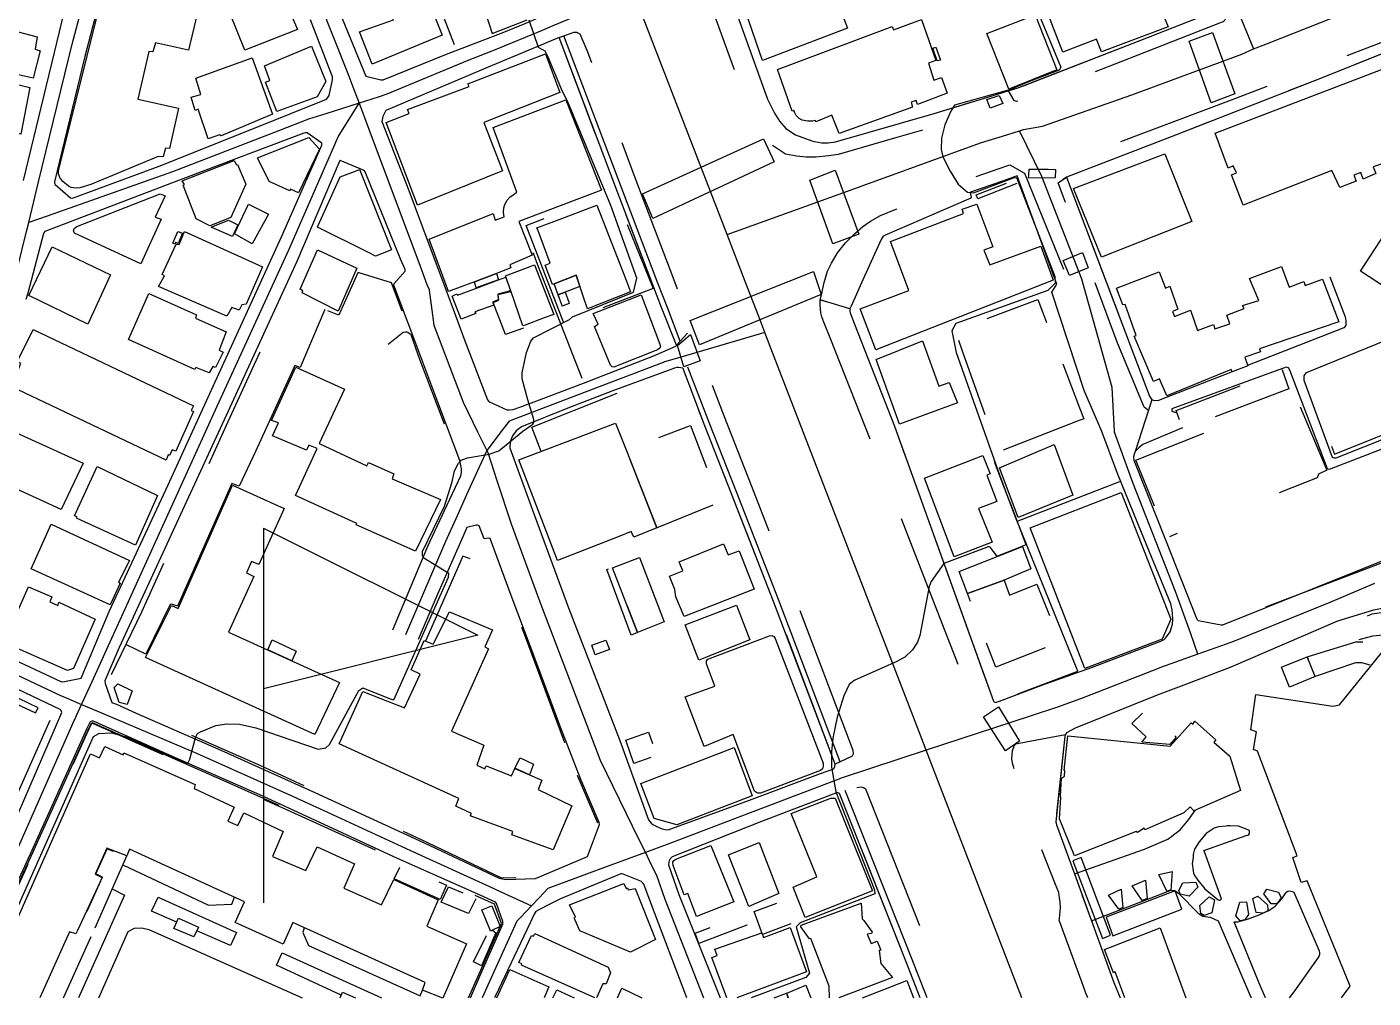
# Model space of a CAD drawing. Header units: millimetres. Extents: x 198785 to 203305, y 542885 to 545889.
# Drawn here: x 200724.9 to 201039.1, y 542885.2 to 543112 of the extents above; entities that cross this region are included whole.
import ezdxf

# ---------------------------------------------------------------- set-up
doc = ezdxf.new("R2010")
doc.units = ezdxf.units.MM
for name, pattern in [('FENCE_25K', [54.3, 28.7, -9.2, -16.4]), ('HIDDEN_BULD_25K', [28.8, 18.4, -10.4]), ('HIDDEN_IN_25K', [56.5, 36.5, -20])]:
    doc.linetypes.add(name, pattern=pattern)
for name, color, linetype in [('A0013114', 253, 'Continuous'), ('A0013117', 253, 'Continuous'), ('A0013118', 253, 'Continuous'), ('A0023214', 253, 'Continuous'), ('A0023217', 253, 'Continuous'), ('A0033324', 253, 'Continuous'), ('A0033327', 253, 'Continuous'), ('A0043325', 253, 'Continuous'), ('B0014111', 253, 'Continuous'), ('B0014113', 253, 'Continuous'), ('B0014114', 253, 'Continuous'), ('B0014115', 253, 'Continuous'), ('B0014116', 253, 'Continuous'), ('B0014118', 253, 'Continuous'), ('B0014411', 253, 'Continuous'), ('B0024120', 253, 'Continuous'), ('B0024127', 253, 'Continuous'), ('C0076117', 253, 'Continuous'), ('F0017111', 253, 'Continuous'), ('F0047224', 253, 'Continuous')]:
    doc.layers.add(name, color=color, linetype=linetype)

# ---------------------------------------------------------------- blocks, each defined once
blk = doc.blocks.new('B0014411')
at = {"layer": 'B0014411'}
for points in [[(0, 87.5), (0, 0)], [(0, 87.5), (50, 62.5), (0, 50)]]:
    blk.add_lwpolyline(points, dxfattribs=at)

msp = doc.modelspace()

# ---------------------------------------------------------------- linework, layer by layer
at = {"layer": 'A0013114'}
for points in [[(200887.12, 543124.82), (200897.8, 543095.13), (200899.41, 543091.87), (200900.61, 543090), (200902.05, 543088.25), (200904.27, 543086.77), (200908.09, 543085.41), (200908.7, 543085.22), (200909.68, 543085.06), (200910.38, 543084.95), (200911.93, 543084.91), (200913.61, 543085.15), (200936.65, 543091.76), (200949.22, 543095.6), (200956.21, 543097.74), (200957.56, 543098.26), (200983.15, 543108.15), (201003.59, 543116.19), (201003.76, 543116.4), (201003.81, 543116.59)], [(200876.47, 543037.55), (200876.52, 543037.71), (200873.06, 543046.46), (200870.98, 543051.73), (200862.7, 543073.6), (200849.12, 543109.49)], [(201052.3, 543109.34), (201050.64, 543109.47), (201026.85, 543099.97), (200993.03, 543086.72), (200967.52, 543076.89)], [(200956.01, 543077.22), (200952.62, 543075.99), (200945.17, 543073.38), (200945.08, 543073.27), (200945.09, 543073.19), (200945.33, 543072.26), (200945.26, 543071.97), (200925.05, 543063.28), (200924.8, 543063.12), (200924.29, 543062.37), (200920.03, 543052.91), (200917.26, 543046.74), (200916.97, 543046.14), (200916.99, 543045.57), (200917.07, 543045.25), (200918.11, 543042.6), (200927.41, 543018.78), (200950.52, 542954.56), (200950.65, 542954.36), (200951.01, 542954.28), (200951.68, 542954.47), (200951.94, 542954.54), (200961.8, 542958.26), (200973.36, 542962.42), (200989.59, 542968.6), (200990.38, 542968.98)], [(200913.52, 542939.27), (200913.6, 542939.81), (200899.2, 542977.86), (200889.38, 543002.96), (200882.97, 543019.2), (200878.2, 543032)], [(201004.01, 542972.37), (201045.51, 542989.05), (201049.73, 542990.75), (201058.8, 542994.32)], [(201046.38, 542976.34), (201044.06, 542976.31), (201041.7, 542976.26), (201039.22, 542975.82), (201030.84, 542973.2), (201005.88, 542962.47), (200995.59, 542958.56), (200988.75, 542955.97), (200969.56, 542948.27), (200967.57, 542947.15), (200967.41, 542946.9), (200967.17, 542946.31), (200965.03, 542926.35), (200965.23, 542925.7), (200969.39, 542914.26), (200973.4, 542903.24), (200978.61, 542888.9), (200980.1, 542885.31)], [(200933.41, 542885.31), (200930.01, 542894.06), (200914.58, 542933.03), (200914.09, 542933.25)]]:
    msp.add_lwpolyline(points, dxfattribs=at)
at = {"layer": 'A0013117'}
for points in [[(200805.78, 543219.43), (200796.03, 543215.97), (200767.33, 543205.66), (200766.65, 543205.39), (200765.05, 543202.32), (200765.01, 543201.95), (200766.22, 543197.41), (200769.81, 543187.04), (200779.67, 543161.34), (200788.82, 543138.13), (200795.44, 543121.45), (200804.03, 543100.46), (200807.56, 543099.59), (200808.09, 543099.62), (200822.84, 543105.6), (200835.84, 543110.6), (200841.23, 543112.81), (200845.49, 543114.65), (200846.2, 543114.97)], [(200724.12, 543076.13), (200732.54, 543110.85), (200736.7, 543128.69), (200736.67, 543128.96), (200736.59, 543129.13), (200736.4, 543129.29), (200735.19, 543129.53), (200723.92, 543132.25)], [(200744.2, 543127.21), (200738.45, 543105.06), (200731.32, 543075.8), (200731.35, 543075.51), (200731.53, 543075.15), (200735.07, 543072.04), (200735.56, 543072.03), (200755.8, 543079.49), (200778.21, 543088.4), (200794.83, 543095.14), (200795.19, 543095.52), (200795.44, 543095.96), (200796.24, 543099.65), (200796.25, 543099.9), (200796.22, 543100.36), (200791.07, 543113.67)], [(200849.12, 543109.49), (200832.58, 543102.58), (200808.72, 543092.45), (200807.99, 543091.08), (200807.83, 543090.31), (200807.77, 543089.86), (200814.08, 543073.81), (200820.21, 543057.25), (200824.37, 543046.04), (200827.09, 543038.67), (200832.39, 543024.89), (200832.66, 543024.6), (200832.88, 543024.46), (200836.95, 543022.58), (200837.48, 543022.58), (200838.41, 543022.68), (200839.95, 543023.17), (200843.91, 543024.67), (200854.85, 543028.83), (200871.41, 543035.26), (200876.36, 543037.42), (200876.47, 543037.55)], [(200698.67, 542975.11), (200732.82, 542959.15), (200733.32, 542959.09), (200737.6, 542959.95), (200744.1, 542975.45), (200757.88, 543005.05), (200767.23, 543025.56), (200784.34, 543062.94), (200793.72, 543084.36), (200793.73, 543084.8), (200790.29, 543087.22), (200789.95, 543087.22)], [(200789.95, 543087.22), (200789.54, 543087.18), (200761.93, 543076.77), (200729.09, 543064.21), (200729.01, 543064.15), (200728.76, 543063.71), (200725.15, 543049.8), (200724.69, 543048.32)], [(200810.31, 542971.21), (200818.46, 542990.75), (200822.4, 542999.08), (200826.21, 543007.15), (200826.33, 543007.97), (200826.35, 543008.78), (200825.99, 543010.75), (200821.04, 543023.78), (200815.49, 543038.69), (200810.58, 543051.7), (200810.6, 543052.08), (200813.22, 543054.98), (200813.2, 543055.33), (200812.18, 543057.62), (200803.85, 543078.12), (200803.66, 543078.48), (200798.03, 543080.82), (200797.92, 543080.78), (200787.88, 543057.18), (200771.46, 543021.25), (200746.43, 542967.05), (200743.07, 542959.3), (200743.2, 542958.71), (200744.75, 542954.27), (200744.89, 542954.16), (200745.82, 542953.83), (200750.4, 542951.79), (200770.21, 542943.11), (200792.14, 542933.24), (200817.52, 542921.54), (200835.11, 542913.22), (200836.73, 542912.92), (200843.59, 542913.18), (200855.75, 542918.26), (200858.54, 542925.79), (200858.47, 542926.2), (200854.17, 542936.27), (200849.44, 542948.51), (200843.97, 542963.37), (200837.96, 542979.21), (200833.07, 542992.53), (200832.74, 542992.61), (200831.65, 542992.45), (200830.51, 542995.46), (200830.05, 542995.64), (200829.85, 542995.64), (200827.59, 542995.12), (200826.69, 542992.94), (200820.83, 542979.71), (200816.26, 542968.93)], [(200990.38, 542968.98), (200990.67, 542969.28), (200990.87, 542969.56), (200991.73, 542970.78), (200992.09, 542971.73), (200992.29, 542972.56), (200992.37, 542973.68), (200992.31, 542974.87), (200992.22, 542975.88), (200991.92, 542977.28), (200985.09, 542993.93), (200979.49, 543007.69), (200975.78, 543017.49), (200971.71, 543027.12), (200964.17, 543050.05), (200965.28, 543051.94), (200956.01, 543077.22)], [(200967.52, 543076.89), (200986.95, 543025.74), (200987.51, 543024.88), (200983.59, 543012.81), (200983.28, 543012.01), (200983.23, 543011.59), (200983.28, 543010.82), (200990.67, 542992.22), (200997.95, 542973.68), (200998.31, 542973.39), (201003.65, 542972.4), (201004.01, 542972.37)], [(200878.2, 543032), (200878.13, 543032.16), (200877.98, 543032.29), (200877.06, 543032.46), (200876.91, 543032.46), (200876.61, 543032.44), (200876.08, 543032.29), (200875.45, 543032.03), (200861.44, 543026.97), (200851.18, 543022.95), (200840.32, 543018.61), (200839.08, 543017.69), (200838.23, 543016.52), (200837.69, 543015.12), (200837.61, 543013.74), (200842.88, 542999.35), (200851.31, 542976.31), (200863.3, 542945.34), (200870.02, 542926.82), (200870.63, 542926.09), (200871.02, 542925.78), (200871.95, 542925.26), (200872.98, 542924.85), (200873.85, 542924.57), (200874.62, 542924.51), (200893.55, 542931.43), (200910.13, 542937.66), (200913.22, 542938.78), (200913.52, 542939.27)], [(200719.77, 542921.11), (200733.03, 542951.94), (200732.9, 542952.34), (200732.78, 542952.5), (200732.67, 542952.64), (200695.47, 542970.31)], [(200740.05, 542949.9), (200739.71, 542949.72), (200738.9, 542948.18), (200725.67, 542918.82), (200710.81, 542886.68), (200710.18, 542885.31)], [(200828.42, 542885.31), (200830.86, 542890.86), (200836.02, 542902.48), (200836, 542903.13), (200834.5, 542907.35), (200834.27, 542907.66), (200830.73, 542909.29), (200811.42, 542917.83), (200794.3, 542925.79), (200779.95, 542932.35), (200758.86, 542941.65), (200740.43, 542949.9), (200740.05, 542949.9)], [(200914.09, 542933.25), (200896.35, 542926.47), (200875.49, 542918.2), (200875.05, 542917.72), (200874.85, 542917.27), (200874.77, 542916.99), (200874.69, 542916.32), (200877.08, 542909.39), (200886.74, 542885.31)], [(200863.52, 542914.21), (200849.44, 542908.38), (200847.11, 542907.21), (200844.27, 542905.77), (200843.72, 542905.48), (200843.58, 542905.24), (200843.32, 542904.81), (200842.36, 542902.79), (200834.18, 542885.57), (200834.06, 542885.31)], [(200878.95, 542885.31), (200870.6, 542907.26), (200868.87, 542911.84), (200868.45, 542912.28), (200868.37, 542912.41), (200864.05, 542914.15), (200863.74, 542914.21), (200863.52, 542914.21)]]:
    msp.add_lwpolyline(points, dxfattribs=at)
at = {"layer": 'A0013118'}
for points in [[(201029.04, 543053.62), (201032.62, 543044.25), (201032.77, 543043.37), (201032.79, 543042.61), (201032.74, 543042.24), (201032.31, 543041.74), (201009.84, 543032.91)], [(201093.83, 543036.84), (201093.77, 543036.6), (201082.48, 543032.02), (201030.43, 543011.3), (201030.14, 543011.3), (201029.65, 543011.47), (201022.99, 543029.46), (201023.02, 543030.5), (201023.61, 543031.32), (201042.34, 543038.92), (201060.47, 543027.84), (201066.61, 543029.97)], [(201097.57, 543035.15), (201028.84, 543008.67), (201028.5, 543008.76), (201019.7, 543031.8), (201019.35, 543032.41), (201018.83, 543032.55), (200992.15, 543022.8), (200992.12, 543022.57), (200992.16, 543022.24), (200993.33, 543021.91)], [(201006.2, 543031.47), (200989.01, 543024.72), (200988.14, 543024.7), (200987.51, 543024.88)], [(200994.61, 543018.41), (200985.4, 543014.49), (200984.44, 543013.71), (200983.59, 543012.81)], [(200969.39, 542914.26), (200985.78, 542920), (200991.17, 542922.31), (200992.05, 542922.95), (200992.54, 542923.33), (200994.11, 542924.55), (200996.06, 542926.82), (200997.55, 542929.04)], [(201005.16, 542925.42), (201004.79, 542925.4), (201003.06, 542925.18), (201002.46, 542925.02), (201001.99, 542924.89), (201000.13, 542923.65), (200998.54, 542921.69), (200997.43, 542920.01), (200997.14, 542918.72), (200997.14, 542918.01), (200996.9, 542916.62), (200997.1, 542914.93), (200997.23, 542914.4), (200997.37, 542914.04), (200998.19, 542912.74), (200999.83, 542910.76), (201002.96, 542908.19), (201003.25, 542908.06), (201003.42, 542908.08), (201003.73, 542908.44), (200999.74, 542919.41), (200999.6, 542919.66), (201009.53, 542923.17), (201009.87, 542923.28), (201010.11, 542923.41), (201010.29, 542923.65), (201010.29, 542923.99), (201010.24, 542924.25), (201010.13, 542924.45), (201007.71, 542925.34), (201005.76, 542925.42), (201005.16, 542925.42)], [(200747.27, 542916.31), (200767.32, 542906.95), (200772.71, 542907.17), (200773.38, 542908.79)], [(200744.81, 542910.74), (200747.73, 542909.22), (200736.93, 542885.31)], [(200973.4, 542903.24), (200991.77, 542910.38), (200992.3, 542910.45), (200992.83, 542910.34), (200993.16, 542910.14), (200993.74, 542909.63), (200998.31, 542905.07), (200999.35, 542904.38), (201001.06, 542904.1), (201002.95, 542903.26), (201010.56, 542885.43), (201010.62, 542885.31)], [(201013.98, 542885.31), (201012.51, 542888.73), (201006.71, 542903.05), (201007.53, 542903.03), (201009.84, 542903.68), (201012.54, 542904.63), (201014.76, 542905.65), (201016.26, 542906.67), (201017.81, 542908.38), (201018.12, 542908.89), (201018.61, 542909.56), (201018.97, 542910), (201019.23, 542910.2), (201019.61, 542910.27), (201020.25, 542910.14), (201020.63, 542909.96), (201026.56, 542896.28), (201026.63, 542895.82), (201026.58, 542895.37), (201026.47, 542894.91), (201020.6, 542886.68), (201019.56, 542885.31)], [(200759.89, 542902.96), (200753.99, 542905.53), (200755.55, 542908.79), (200773.83, 542900.56), (200772.46, 542897.49)], [(200733.49, 542885.31), (200739.91, 542899.64)], [(200741.69, 542885.31), (200748.52, 542900.74), (200750.03, 542901.53), (200751.72, 542901.66), (200753.34, 542901.27), (200789.19, 542885.31)], [(200772.46, 542897.49), (200764.55, 542900.93)], [(200789.61, 542901.65), (200789.28, 542900.52), (200790.61, 542897.47), (200816.7, 542885.75), (200817.26, 542887.08)], [(200798.3, 542885.94), (200783.18, 542892.95), (200784.53, 542895.76), (200807.68, 542885.31)]]:
    msp.add_lwpolyline(points, dxfattribs=at)
at = {"layer": 'A0023214'}
for points in [[(200888.35, 543063.49), (200882.08, 543079.74), (200867.7, 543116.99), (200866.5, 543120.11), (200865.5, 543122.7), (200825.29, 543226.88), (200824.13, 543229.88), (200822.85, 543233.22), (200792.77, 543311.16), (200791.66, 543314.02), (200790.56, 543316.87), (200751.67, 543417.65), (200750.26, 543421.3), (200747.02, 543429.69), (200732.28, 543467.88), (200731.37, 543470.26), (200730.11, 543473.5), (200698.88, 543554.43), (200687.21, 543580.24), (200679, 543598.38)], [(200888.35, 543063.49), (200915.35, 543073.27), (200947.72, 543084.99), (200952.59, 543086.48), (200956.6, 543087.71), (200957.51, 543087.99), (200961.96, 543088.82), (200982.78, 543096.09), (201008.46, 543105.59), (201011.19, 543106.84), (201014.06, 543107.92), (201048.9, 543121.77), (201052.21, 543123.23), (201055.4, 543125.43), (201123.48, 543151.3), (201126.79, 543152.55), (201129.52, 543153.59), (201230.66, 543192.02), (201235.61, 543193.01), (201242.18, 543194.32), (201275.84, 543206.51), (201292.2, 543212.44)], [(200934.82, 542943.09), (200933.16, 542947.38), (200898.43, 543037.37), (200897.18, 543040.6), (200895.74, 543044.34), (200892.58, 543052.52), (200888.35, 543063.49)], [(201039.46, 542982), (201028.99, 542977.56), (201006.94, 542968.63), (201004.86, 542967.89), (200998.24, 542965.54), (200993.03, 542963.69), (200989.48, 542962.43), (200989.17, 542962.28), (200971.46, 542955.34), (200965.68, 542953.26), (200959.05, 542951.08), (200934.82, 542943.09)], [(200957.12, 542885.31), (200936.38, 542939.04), (200934.82, 542943.09)]]:
    msp.add_lwpolyline(points, dxfattribs=at)
at = {"layer": 'A0023217'}
for points in [[(200760.52, 543201.96), (200762.79, 543195.96), (200764.61, 543191.13), (200775.73, 543162.61), (200778.96, 543153.78), (200781.31, 543147.96), (200784.35, 543140.57), (200786.68, 543134.32), (200793.26, 543117.56), (200799.85, 543101.09), (200800.76, 543098.64), (200802.43, 543094.19)], [(200912.21, 543137.64), (200907.75, 543135.95), (200906.57, 543135.5), (200885.54, 543127.43), (200866.5, 543120.11), (200847.67, 543112.2), (200845.17, 543111.15), (200834.21, 543106.59), (200827.71, 543104.09), (200808.92, 543096.25), (200806.87, 543095.6), (200802.43, 543094.19)], [(200998.97, 543137.64), (200999.69, 543135.49), (201000.14, 543134.14), (201006.69, 543117.86), (201011.19, 543106.84)], [(200725.33, 543066.3), (200727.66, 543075.82), (200735.5, 543107.95), (200739.02, 543121.52), (200740.33, 543126.96), (200740.58, 543128.05), (200741.58, 543132.32)], [(200802.43, 543094.19), (200794.67, 543091.72), (200790.67, 543090.45), (200783.87, 543087.79), (200758.86, 543078.13), (200729.66, 543067.82), (200725.33, 543066.3)], [(200737.68, 542953.8), (200739.72, 542958.27), (200769.34, 543023.4), (200786.11, 543060.06), (200796, 543082.7), (200797.6, 543086.35), (200802.43, 543094.19)], [(200802.43, 543094.19), (200804.71, 543088.09), (200816.67, 543056.1), (200818.27, 543051.83), (200818.79, 543050.68), (200818.79, 543050.51), (200819.93, 543042.36), (200826.71, 543024.34), (200830.1, 543017.45), (200832.23, 543013.11)], [(200998.24, 542965.54), (200996.48, 542970.5), (200993.02, 542980.19), (200983.11, 543005.35), (200978.74, 543017.39), (200978.74, 543017.59), (200978.22, 543027.79), (200971.17, 543053.1), (200961.79, 543077.06), (200956.6, 543087.71)], [(200710.09, 543015.04), (200713.13, 543021.65), (200715.36, 543028.13), (200721.61, 543051.24), (200724.81, 543064.2), (200725.33, 543066.3)], [(200897.18, 543040.6), (200877.32, 543034.81), (200873.75, 543033.77), (200873.43, 543033.64), (200853.59, 543026.09), (200837.49, 543019.96), (200835.82, 543017.79), (200832.23, 543013.11)], [(200832.23, 543013.11), (200827.85, 543003.43), (200824.99, 542997.1), (200822.58, 542991.84), (200813.28, 542970.07)], [(200832.23, 543013.11), (200832.47, 543012.63), (200834.63, 543006.06), (200837.97, 542995.94), (200844.63, 542977.76), (200858.73, 542940.81), (200867.69, 542922.42), (200869.26, 542919.21)], [(200691.94, 542975.13), (200696.51, 542972.98), (200732.59, 542955.97), (200734.5, 542955.16), (200737.68, 542953.8)], [(200707.17, 542885.31), (200707.96, 542887.12), (200708.15, 542887.55), (200708.24, 542887.74), (200722.72, 542919.96), (200735.97, 542950.06), (200736.09, 542950.31), (200736.51, 542951.23), (200737.68, 542953.8)], [(200737.68, 542953.8), (200742.33, 542951.82), (200764.53, 542942.38), (200786.04, 542932.79), (200793.22, 542929.51), (200814.47, 542919.68), (200832.92, 542911.26), (200835.41, 542910.11), (200842.7, 542906.75)], [(200934.82, 542943.09), (200915.2, 542936.62), (200913.82, 542936.1), (200894.95, 542928.95), (200875.39, 542921.48), (200874.71, 542921.23), (200869.26, 542919.21)], [(200869.26, 542919.21), (200860.37, 542915.92), (200846.52, 542910.78), (200844.5, 542908.65), (200842.7, 542906.75)], [(200869.26, 542919.21), (200870.56, 542916.53), (200871.85, 542913.89), (200873.84, 542908.33), (200882.84, 542885.31)], [(200842.7, 542906.75), (200840.18, 542904.1), (200839.3, 542903.17), (200832.52, 542888.22), (200831.2, 542885.31)]]:
    msp.add_lwpolyline(points, dxfattribs=at)
at = {"layer": 'A0033324', "linetype": 'HIDDEN_IN_25K', "flags": 128}
for points in [[(200910.38, 543084.95), (200911.93, 543084.91), (200913.61, 543085.15), (200936.65, 543091.76), (200947.6, 543095.11), (200948.25, 543093.2), (200948.23, 543092.41), (200947.87, 543092.11), (200947.12, 543091.82), (200937.5, 543088.88), (200927.96, 543086.14), (200914.23, 543082.21), (200912.1, 543081.9), (200909.05, 543081.54), (200906.8, 543081.56), (200904.51, 543081.79), (200902.01, 543082.26), (200898.66, 543084.5), (200896.56, 543087.05), (200895.05, 543089.41), (200893.19, 543093.16), (200889.82, 543102.55), (200882.65, 543122.48), (200882.65, 543122.79), (200882.7, 543123.36), (200882.94, 543123.74), (200884.67, 543124.17), (200885.91, 543124.51), (200887.12, 543124.82), (200897.8, 543095.13), (200899.41, 543091.87), (200900.61, 543090), (200902.05, 543088.25), (200904.27, 543086.77), (200908.09, 543085.41), (200908.7, 543085.22), (200909.68, 543085.06), (200910.38, 543084.95)], [(200956.21, 543094.61), (200955.85, 543094.56), (200955.62, 543094.65), (200955.33, 543094.79), (200954, 543097.07), (200956.21, 543097.74), (200983.15, 543108.15), (201003.59, 543116.19), (201003.76, 543116.4), (201003.81, 543116.59), (201004.58, 543113.8), (201004.47, 543113.48), (201004.14, 543113.15), (201003.67, 543112.99), (200984.24, 543105.36), (200980.27, 543103.82), (200957.19, 543094.91), (200956.21, 543094.61)], [(200879.1, 543040.44), (200876.52, 543037.71), (200873.06, 543046.46), (200870.98, 543051.73), (200862.7, 543073.6), (200849.12, 543109.49), (200852.19, 543110.61), (200852.57, 543110.75), (200853.19, 543110.75), (200853.99, 543110.39), (200855.57, 543106.57), (200867.06, 543076.21), (200875.65, 543053.53), (200878.85, 543045.41), (200879.27, 543043.48), (200879.27, 543042.41), (200879.1, 543040.44)], [(201053.34, 543110.25), (201051.71, 543109.78), (201050.64, 543109.47), (201026.85, 543099.97), (200993.03, 543086.72), (200967.52, 543076.89), (200965.65, 543075.61), (200965.84, 543077.26), (200966.22, 543078.19), (200966.78, 543078.97), (200967.48, 543079.77), (200968.76, 543080.78), (200976.64, 543083.89), (201006.1, 543094.96), (201030.9, 543104.43), (201048.48, 543111.23), (201049.98, 543111.42), (201051.38, 543111.06), (201053.34, 543110.25)], [(200916.97, 543046.14), (200910.09, 543048.29), (200910.35, 543049.45), (200910.98, 543052.33), (200911.77, 543054.97), (200912.73, 543056.84), (200914.09, 543059.26), (200915.98, 543061.53), (200918.04, 543063.65), (200920, 543065.35), (200921.83, 543066.61), (200924.17, 543067.96), (200943.42, 543075.94), (200951.62, 543078.82), (200954.31, 543079.8), (200957.76, 543077.86), (200968.07, 543052.49), (200965.28, 543051.94), (200956.01, 543077.22), (200952.62, 543075.99), (200945.17, 543073.38), (200945.08, 543073.23), (200945.33, 543072.26), (200945.26, 543071.97), (200925.05, 543063.28), (200924.8, 543063.12), (200924.29, 543062.37), (200920.03, 543052.91), (200917.26, 543046.74), (200916.97, 543046.14)], [(200965.65, 543075.61), (200967.52, 543076.89), (200986.95, 543025.74), (200987.51, 543024.88), (200986.73, 543022.48), (200986.48, 543022.57), (200985.72, 543023.19), (200979.42, 543038.34), (200965.65, 543075.61)], [(200916.97, 543046.14), (200916.99, 543045.57), (200917.07, 543045.25), (200918.11, 543042.6), (200927.41, 543018.78), (200950.52, 542954.56), (200950.64, 542954.38), (200947.43, 542952.92), (200946.8, 542953.21), (200946.54, 542953.34), (200946.3, 542953.6), (200945.4, 542955.04), (200937.43, 542975.51), (200924.49, 543008.88), (200924.42, 543009.04), (200912.57, 543039), (200910.94, 543043.08), (200910.48, 543044.26), (200910.33, 543044.89), (200910.24, 543045.22), (200910.13, 543046.07), (200910.09, 543047.25), (200910.09, 543048.29), (200916.97, 543046.14)], [(200917.38, 542941.65), (200913.6, 542939.81), (200899.2, 542977.86), (200889.38, 543002.96), (200882.97, 543019.2), (200878.2, 543032), (200878.13, 543032.16), (200878.03, 543032.25), (200880.32, 543032.81), (200880.6, 543032.87), (200881.27, 543032.92), (200882.34, 543032.87), (200882.5, 543032.81), (200883.02, 543032.5), (200883.74, 543031.44), (200887.64, 543020.99), (200894.03, 543004.79), (200900.58, 542988.04), (200903.86, 542979.65), (200917.71, 542943.08), (200917.77, 542942.17), (200917.57, 542941.74), (200917.38, 542941.65)], [(200972.53, 542885.31), (200972.09, 542886.37), (200971.21, 542888.77), (200965.88, 542903.44), (200965.9, 542903.72), (200966.04, 542904.82), (200966.13, 542906.21), (200966.09, 542907.61), (200965.92, 542908.67), (200965.73, 542909.86), (200964.99, 542911.73), (200959.21, 542926.32), (200956.63, 542934.05), (200954.96, 542940.06), (200954.82, 542941.12), (200954.85, 542942.05), (200954.92, 542943.06), (200955.27, 542943.83), (200955.38, 542944.09), (200955.71, 542944.59), (200958.53, 542945.12), (200967.35, 542946.75), (200967.17, 542946.31), (200965.03, 542926.35), (200965.23, 542925.7), (200969.39, 542914.26), (200973.4, 542903.24), (200978.61, 542888.9), (200980.1, 542885.31)], [(200933.41, 542885.31), (200930.01, 542894.06), (200914.58, 542933.03), (200914.09, 542933.25), (200918.16, 542934.24), (200919.11, 542934.5), (200919.59, 542934.52), (200919.85, 542934.48), (200920.07, 542934.41), (200920.33, 542934.35), (200920.62, 542934.08), (200935.6, 542896.25), (200939.85, 542885.31)]]:
    msp.add_lwpolyline(points, dxfattribs=at)
at = {"layer": 'A0033327'}
for points in [[(200877.4, 543038.63), (200874.51, 543046.2), (200872.15, 543052.18), (200863.79, 543074.26), (200850.26, 543109.9)], [(200914.73, 542940.36), (200900.36, 542978.31), (200890.54, 543003.42), (200884.14, 543019.64), (200879.17, 543032.53)], [(200935.02, 542885.31), (200931.41, 542894.6), (200915.93, 542933.7)]]:
    msp.add_lwpolyline(points, dxfattribs=at)
at = {"layer": 'A0043325'}
for points in [[(201006.87, 543096.37), (201001.35, 543094.24), (200996.2, 543108.66), (201001.63, 543110.71), (201006.87, 543096.37)], [(200952.72, 543094.07), (200949.78, 543092.98), (200948.93, 543095.02), (200951.82, 543095.97), (200952.72, 543094.07)], [(200899.29, 543080.47), (200871.04, 543067.28), (200868.6, 543072.99), (200896.83, 543085.83), (200899.29, 543080.47)], [(200964.88, 543076.71), (200958.69, 543076.66), (200958.74, 543077.25), (200958.86, 543078.79), (200963.29, 543078.74), (200964.99, 543078.72), (200964.88, 543076.71)], [(200919.12, 543063.61), (200913.02, 543061.33), (200907.66, 543076.17), (200913.54, 543078.51), (200919.12, 543063.61)], [(200972.61, 543055.74), (200968.24, 543053.91), (200966.75, 543057.41), (200971.28, 543059.27), (200972.61, 543055.74)], [(200910.33, 543049.48), (200881.92, 543037.76), (200879.72, 543043.43), (200908.51, 543054.86), (200910.33, 543049.48)], [(200882.09, 543034.01), (200878.22, 543032.6), (200876.75, 543037.58), (200879.77, 543040.2), (200882.09, 543034.01)], [(200956.56, 542945.21), (200953.32, 542942.99), (200948.16, 542950.93), (200951.65, 542953.2), (200956.56, 542945.21)]]:
    msp.add_lwpolyline(points, dxfattribs=at)
at = {"layer": 'B0014111'}
for points in [[(200994.03, 543132.67), (200996.01, 543127.41), (200997.72, 543127.92), (201002.43, 543117.71), (200993.72, 543114.43), (200993.02, 543116.44), (200990, 543115.18), (200991.29, 543112.02), (200975.75, 543106.18), (200974.59, 543109.11), (200966.67, 543106.09), (200961.59, 543119.36), (200961.23, 543120.31), (200961.79, 543120.52), (200994.03, 543132.67)], [(200814.84, 543123.35), (200817.46, 543116.63), (200818.95, 543117.22), (200821.86, 543110.03), (200805.5, 543103.31), (200802.51, 543110.81), (200810.51, 543113.67), (200808.4, 543120.07), (200800.05, 543116.6), (200797.36, 543124.01), (200813.75, 543130.21), (200816.14, 543123.81), (200814.84, 543123.35)], [(200916.48, 543111.66), (200896.62, 543104.1), (200889.53, 543124.75), (200908.83, 543131.7), (200916.48, 543111.66)], [(200788.06, 543111.35), (200775.8, 543106.54), (200772.21, 543115.39), (200784.34, 543120.07), (200788.06, 543111.35)], [(200727.3, 543109.63), (200726.81, 543106.77), (200728.03, 543106.42), (200726.38, 543100.04), (200717.01, 543102.11), (200717.02, 543102.43), (200702.05, 543106.18), (200702.31, 543107.48), (200703.65, 543107.34), (200705.41, 543115.42), (200727.3, 543109.63)], [(200933.71, 543113.72), (200937.08, 543104.13), (200935.38, 543103.49), (200936.56, 543099.56), (200938.38, 543100.18), (200939.71, 543096.48), (200932.79, 543093.88), (200932.44, 543094.81), (200931.29, 543094.4), (200931.62, 543093.23), (200914.49, 543087.11), (200912.79, 543091.39), (200909.06, 543089.84), (200908.98, 543090.16), (200908.38, 543089.98), (200907.16, 543090), (200905.88, 543090.23), (200905.19, 543090.58), (200904.47, 543091.3), (200904.07, 543092.07), (200903.91, 543092.47), (200903.54, 543092.34), (200900.09, 543102.02), (200926.89, 543112.08), (200927.17, 543111.31), (200933.71, 543113.72)], [(200965.29, 543101.94), (200954.11, 543097.46), (200949, 543110.41), (200960.27, 543114.78), (200965.29, 543101.94)], [(200792.68, 543095.68), (200783.28, 543092.21), (200780.62, 543099.07), (200781.65, 543099.47), (200780.35, 543102.91), (200791.31, 543107.49), (200794.67, 543099.22), (200792.68, 543095.68)], [(200777.53, 543104.77), (200782.2, 543091.6), (200770.23, 543086.58), (200769.83, 543086.78), (200767.21, 543085.82), (200764.92, 543092.81), (200764.15, 543092.48), (200763.28, 543095.55), (200765.49, 543096.16), (200764.36, 543100.03), (200777.53, 543104.77)], [(200835.92, 543078.34), (200816.07, 543070.36), (200808.79, 543089.64), (200814.11, 543091.76), (200813.74, 543092.72), (200828.11, 543098.04), (200827.82, 543098.67), (200845.93, 543105.68), (200849.33, 543096.66), (200831.56, 543089.65), (200835.92, 543078.34)], [(200725.57, 543097.8), (200723.51, 543086.94), (200701.98, 543092.59), (200704.56, 543102.8), (200725.57, 543097.8)], [(200858.99, 543073.84), (200839.71, 543066.57), (200842.84, 543058.72), (200837.61, 543056.43), (200837.89, 543055.69), (200834.49, 543054.41), (200829.35, 543052.47), (200823.29, 543050.19), (200818.77, 543062.4), (200833.73, 543068.38), (200834.22, 543066.82), (200836.3, 543067.65), (200836.18, 543068.69), (200836.25, 543069.77), (200836.46, 543070.51), (200837.02, 543071.56), (200837.62, 543072.22), (200838.38, 543072.79), (200839.24, 543073.38), (200833.77, 543088.49), (200850.67, 543094.99), (200858.99, 543073.84)], [(200793.2, 543083.46), (200788.28, 543073.27), (200786.44, 543074.08), (200786.3, 543073.67), (200781.47, 543075.89), (200778.71, 543081.45), (200790.7, 543086.15), (200793.2, 543083.46)], [(200773.3, 543080.82), (200773.81, 543079.78), (200774.08, 543079.89), (200775.98, 543075.28), (200772.5, 543067.49), (200767.61, 543065.54), (200764.41, 543067.14), (200761.38, 543075), (200761.66, 543075.17), (200761.16, 543076.06), (200773.3, 543080.82)], [(200810.04, 543059.95), (200806.31, 543058.47), (200804.83, 543059.2), (200792.74, 543065.21), (200792.92, 543065.6), (200793.62, 543067.15), (200793.63, 543067.16), (200798.06, 543076.97), (200802, 543078.47), (200802.57, 543078.69), (200802.8, 543078.13), (200810.04, 543059.95)], [(200756.25, 543067.08), (200751.52, 543056.63), (200736.01, 543063.81), (200735.81, 543064.36), (200735.97, 543064.9), (200736.56, 543065.38), (200756.01, 543072.97), (200757.2, 543072.56), (200754.87, 543067.56), (200756.25, 543067.08)], [(200781.28, 543068.25), (200777.52, 543061.32), (200773.39, 543063.63), (200776.66, 543070.57), (200781.28, 543068.25)], [(200858.62, 543068.58), (200864.6, 543053.2), (200865.81, 543050.1), (200855.79, 543046.16), (200854.77, 543049.13), (200853.09, 543054.05), (200847.6, 543051.85), (200845.88, 543056.35), (200847.02, 543056.82), (200844.68, 543063.13), (200844.22, 543064.36), (200843.97, 543065.05), (200850.4, 543067.51), (200857.92, 543070.39), (200858.62, 543068.58)], [(200948.28, 543059.82), (200949.65, 543056.41), (200961.56, 543060.77), (200964.45, 543052.86), (200923.03, 543036.62), (200919.39, 543046.16), (200930.77, 543050.43), (200926.51, 543061.86), (200943.55, 543068.43), (200943.19, 543069.39), (200946.66, 543070.61), (200950.34, 543060.65), (200948.28, 543059.82)], [(200761.67, 543064.22), (200779.94, 543055.96), (200776.09, 543047.23), (200775.06, 543047.12), (200774.46, 543045.82), (200772.73, 543046.49), (200771.61, 543044.48), (200755.63, 543051.39), (200757, 543053.87), (200756.46, 543054.18), (200759.74, 543061.28), (200760.43, 543061.15), (200761.67, 543064.22)], [(200744.42, 543054.07), (200739.1, 543042.57), (200725.35, 543049.28), (200730.82, 543060.63), (200744.42, 543054.07)], [(200801.95, 543055.62), (200797.56, 543045.59), (200789.2, 543049.87), (200789.34, 543050.37), (200788.7, 543050.77), (200792.74, 543059.91), (200801.95, 543055.62)], [(200834.97, 543052.91), (200836.7, 543053.55), (200837.82, 543050.39), (200834.81, 543049.58), (200834.93, 543048.22), (200833.61, 543047.69), (200833.86, 543047.03), (200829.44, 543045.47), (200829.71, 543045.09), (200826.24, 543043.77), (200824.15, 543049.14), (200825.29, 543049.67), (200825.45, 543049.37), (200829.82, 543050.99), (200834.97, 543052.91)], [(200847.87, 543044.85), (200845.65, 543044.03), (200841.19, 543042.37), (200840.7, 543042.19), (200837.83, 543050.37), (200836.71, 543053.55), (200836.61, 543053.83), (200843.37, 543056.42), (200847.87, 543044.85)], [(200872.09, 543036.6), (200861.9, 543032.53), (200861.54, 543032.6), (200861.12, 543033.02), (200857.42, 543042.01), (200858.21, 543042.55), (200857.09, 543045.07), (200868.27, 543049.43), (200872.65, 543037.94), (200872.76, 543037.46), (200872.62, 543036.98), (200872.09, 543036.6)], [(200933.93, 543038.69), (200937.74, 543028.13), (200940.15, 543028.93), (200942.12, 543024.24), (200928.57, 543019.25), (200923.1, 543034.35), (200933.93, 543038.69)], [(200871.96, 542995.01), (200866.56, 542992.82), (200865.93, 542994.14), (200862.89, 542992.95), (200848.78, 542987.4), (200839.73, 543010.88), (200862.28, 543019.49), (200864.76, 543013.21), (200871.96, 542995.01)], [(200738.04, 543010.13), (200732.94, 542999.32), (200713.69, 543008.13), (200718.91, 543018.83), (200738.04, 543010.13)], [(200969.03, 543002.67), (200956.29, 542997.46), (200951.95, 543009.05), (200964.64, 543014.45), (200969.03, 543002.67)], [(200950.18, 542991.66), (200941.33, 542988.26), (200934.41, 543006.59), (200948.06, 543011.9), (200949.77, 543007.65), (200948.94, 543007.3), (200951.3, 543001.21), (200947, 542999.53), (200950.18, 542991.66)], [(200989.85, 542969.05), (200971.85, 542962.2), (200959.1, 542995.06), (200980.33, 543003.24), (200991.9, 542973.68), (200989.85, 542969.05)], [(200887.53, 542991.31), (200888.57, 542988.75), (200891.14, 542989.68), (200894.64, 542980.73), (200878.34, 542974.34), (200876.4, 542978.92), (200876.11, 542980.6), (200874.93, 542983.7), (200878.02, 542984.96), (200877.19, 542987.12), (200887.53, 542991.31)], [(200952.97, 542982.79), (200944.47, 542979.7), (200942.5, 542984.83), (200957.31, 542990.69), (200959.27, 542985.44), (200952.97, 542982.79)], [(200873.69, 542973.1), (200867.45, 542970.6), (200861.6, 542985.67), (200867.86, 542988.1), (200873.69, 542973.1)], [(200893.61, 542968.89), (200881.72, 542964.09), (200878.53, 542972.4), (200890.57, 542977), (200893.61, 542968.89)], [(200899.55, 542969.21), (200910.73, 542940.11), (200910.78, 542939.41), (200910.58, 542938.78), (200910.12, 542938.4), (200896.12, 542933.06), (200895.53, 542933.08), (200895.17, 542933.23), (200894.77, 542933.53), (200889.72, 542946.74), (200882.95, 542943.97), (200878.58, 542955.54), (200885.49, 542958.04), (200883.51, 542963.25), (200883.5, 542963.96), (200883.82, 542964.39), (200898.27, 542969.8), (200898.8, 542969.88), (200899.23, 542969.66), (200899.55, 542969.21)], [(200714.51, 542885.31), (200739.78, 542942.24), (200741.86, 542941.31), (200743.09, 542943.94)], [(200743.09, 542943.94), (200747.35, 542942.04), (200747.53, 542942.49), (200764.2, 542935.11), (200763.93, 542934.15), (200773.26, 542929.84), (200771.78, 542926.57), (200774.11, 542925.5), (200775.55, 542928.46), (200784.76, 542924.13), (200782.27, 542918.26), (200790, 542915), (200792.66, 542920.57), (200801.36, 542916.58), (200798.87, 542910.89), (200807.7, 542907.02), (200810.59, 542912.88), (200820.93, 542908.2), (200818.25, 542902.02), (200827.54, 542897.93), (200821.96, 542885.23), (200817.26, 542887.08), (200817.85, 542888.85), (200786.98, 542902.84), (200784.75, 542897.82), (200773.54, 542902.84), (200775.7, 542907.72), (200748.9, 542919.99), (200748.22, 542918.46), (200743.57, 542920.21), (200740.88, 542914.13), (200742.45, 542913.41), (200736.69, 542901), (200736.31, 542900.2), (200734.84, 542900.66), (200727.91, 542885.31)], [(200894.17, 542932.48), (200876.62, 542925.68), (200871.3, 542927.13), (200868.2, 542935.31), (200889.97, 542943.73), (200894.17, 542932.48)], [(200922.24, 542910.26), (200906.6, 542904.04), (200903.75, 542911.15), (200909.29, 542913.51), (200903.26, 542928.34), (200912.56, 542931.93), (200913.57, 542931.87), (200922.24, 542910.26)], [(200900.43, 542909.65), (200893.42, 542906.63), (200888.66, 542918.69), (200895.83, 542921.52), (200900.43, 542909.65)], [(200884.55, 542920.89), (200889.9, 542907.67), (200881.19, 542904.27), (200879.14, 542909.66), (200878.33, 542909.37), (200875.77, 542916.17), (200875.7, 542916.94), (200875.9, 542917.39), (200876.4, 542917.7), (200884.55, 542920.89)], [(200864.21, 542911.99), (200864.75, 542910.8), (200865.13, 542910.99), (200865.28, 542910.54), (200866.9, 542910.81), (200871.64, 542898.89), (200865.81, 542895.94), (200853.98, 542900.9), (200852.66, 542903.97), (200852.97, 542904.13), (200851.57, 542907.03), (200864.21, 542911.99)], [(200912.21, 542885.31), (200912.16, 542887.99), (200907.9, 542899.12), (200907.57, 542899.07), (200905.54, 542901.85), (200905.61, 542902.28), (200919.61, 542907.36), (200919.87, 542903.75), (200920.25, 542903.38), (200922.21, 542900.65), (200922.08, 542900.29), (200921.01, 542900.15)], [(200857.44, 542885.31), (200840.38, 542892.88), (200840.46, 542893.19), (200839.76, 542893.56), (200842.65, 542899.86), (200843.15, 542899.71), (200843.43, 542900.29)], [(200843.43, 542900.29), (200860.6, 542892.43), (200861.1, 542891.15), (200860.08, 542888.56), (200859.35, 542888.53), (200857.86, 542885.31)], [(200888.28, 542885.31), (200884.79, 542894.71), (200886.06, 542895.19), (200885.47, 542896.63), (200896.42, 542900.47), (200896.81, 542899.37), (200903.03, 542901.7)], [(200903.03, 542901.7), (200906.91, 542891.37), (200890.61, 542885.31)], [(200921.01, 542900.15), (200921.94, 542897.98), (200923.37, 542898.54), (200924.19, 542896.41), (200923.85, 542896.34), (200924.23, 542893.31), (200926.91, 542890.04), (200914.41, 542885.31)], [(200981.19, 542885.31), (200978.92, 542891.32), (200978.49, 542891.15), (200976.39, 542896.6), (200989.39, 542901.65)], [(200989.39, 542901.65), (200995.39, 542885.31)], [(200862.79, 542885.31), (200863.8, 542887.52), (200868.44, 542885.31)], [(200902.66, 542885.31), (200902.26, 542886.38), (200906.69, 542888.22), (200907.9, 542885.31)], [(200919.98, 542885.31), (200930.26, 542889.33), (200931.82, 542885.31)]]:
    msp.add_lwpolyline(points, dxfattribs=at)
at = {"layer": 'B0014113'}
for points in [[(200770.76, 543036.05), (200768.97, 543032.47), (200768.31, 543032.68), (200767.49, 543031.22), (200764.35, 543032.43), (200764.08, 543032.02), (200748.59, 543038.98), (200753.35, 543049.73), (200764.5, 543044.73), (200764.24, 543044.01), (200771.41, 543040.81), (200769.8, 543036.53), (200770.76, 543036.05)], [(200763.79, 543022.21), (200759.7, 543012.89), (200758.82, 543013.21), (200758.16, 543011.88), (200757.91, 543012.06), (200757.45, 543010.84), (200721.21, 543028), (200723.47, 543033.39), (200722.65, 543033.8), (200726.36, 543041.33), (200763.83, 543023.52), (200763.23, 543022.43), (200763.79, 543022.21)], [(200755.43, 543002.58), (200750.27, 542990.98), (200736.51, 542997.3), (200736.67, 542997.62), (200736.06, 542997.86), (200741.33, 543009.31), (200755.43, 543002.58)], [(200746.66, 542982.13), (200744.38, 542977.06), (200725.88, 542985.47), (200730.55, 542995.85), (200748.83, 542987.41), (200746.26, 542982.36), (200746.66, 542982.13)], [(200730.26, 542977.75), (200732.17, 542976.89), (200732.37, 542977.63), (200740.86, 542973.69), (200735.79, 542962.2), (200734.42, 542961.7), (200719.54, 542968.27), (200725.26, 542981.23), (200730.72, 542978.91), (200730.26, 542977.75)], [(200834.56, 542885.31), (200837.62, 542891.9), (200846.72, 542887.84)], [(200846.72, 542887.84), (200845.61, 542885.31)], [(200847.68, 542885.31), (200848.57, 542887.17), (200852.64, 542885.31)]]:
    msp.add_lwpolyline(points, dxfattribs=at)
at = {"layer": 'B0014114', "linetype": 'HIDDEN_BULD_25K', "flags": 128}
msp.add_lwpolyline([(200969.92, 543019.83), (200951.62, 543012.75), (200943.3, 543036.25), (200941.59, 543041.08), (200960.86, 543048.33), (200961.98, 543045.42), (200970.62, 543023.04), (200971.61, 543020.48), (200969.92, 543019.83)], dxfattribs=at)
at = {"layer": 'B0014115'}
for points in [[(200764.66, 543115.04), (200762.6, 543106.58), (200754.96, 543108.27), (200754.29, 543106.16), (200753.39, 543106.26), (200750.84, 543095.13), (200760.3, 543092.97), (200758.2, 543083.56), (200757.24, 543083.67), (200756.72, 543081.63), (200755.52, 543081.75), (200739.83, 543075.17), (200737.27, 543074.4), (200736.52, 543074.3), (200735.8, 543074.38), (200735.23, 543074.48), (200734.66, 543074.76), (200733.27, 543075.89), (200732.57, 543076.85), (200732.3, 543077.7), (200732.27, 543078.38), (200743.71, 543124.31)], [(201054.57, 543098.2), (201055.12, 543096.5), (201056.29, 543096.82), (201058.81, 543090.05), (201041.29, 543082.97), (201042.3, 543080.43), (201039.14, 543079.28), (201039.73, 543077.77), (201036.81, 543076.44), (201036.29, 543077.96), (201034.59, 543077.38), (201035.15, 543075.96), (201031.37, 543074.48), (201029.47, 543078.48), (201008.78, 543070.38), (201006.06, 543077.46), (201007.23, 543077.92), (201006.48, 543079.54), (201005.31, 543079.01), (201002.23, 543087.18), (201052.66, 543106.44), (201055.63, 543098.61), (201054.57, 543098.2)], [(200996.83, 543066.51), (200975.7, 543058.22), (200969.19, 543074.27), (200990.48, 543082.34), (200996.83, 543066.51)], [(201064.98, 543036.13), (201036.21, 543054.94), (201042.05, 543063.91)], [(201017.72, 543056.04), (201019.49, 543051.19), (201022.94, 543052.54), (201023.25, 543051.6), (201027.28, 543053.06), (201031.15, 543043.09), (201012.59, 543036.8), (201012.84, 543036.08), (201009.18, 543034.9), (201009.86, 543032.87), (201006.21, 543031.44), (201006.02, 543031.99), (200990.96, 543025.81), (200989.29, 543029.81), (200987.84, 543029.2), (200983.35, 543039.81), (200983.81, 543039.94), (200981.24, 543047.13), (200980.73, 543047.12), (200979.21, 543050.99), (200989.19, 543054.78), (200990.66, 543050.96), (200991.64, 543051.46), (200993.58, 543046.05), (200992.33, 543045.56), (200992.8, 543044.36), (200996.47, 543045.87), (200998.15, 543041.07), (201001.87, 543042.47), (201002.21, 543041.45), (201005.69, 543042.69), (201004.97, 543044.68), (201009.01, 543046.22), (201008.64, 543046.9), (201012.44, 543048.08), (201010.3, 543053.25), (201017.72, 543056.04)], [(200793.13, 543014.74), (200804.29, 543009.52), (200804.64, 543010.3), (200810.54, 543007.64), (200810.13, 543006.46), (200821.47, 543001.63), (200815.63, 542989.54), (200801.78, 542995.73), (200801.89, 542996.02), (200787.64, 543002.55), (200792.68, 543013.51), (200790.69, 543014.29), (200790.16, 543013.15), (200782.27, 543016.54), (200783.65, 543019.51), (200782.04, 543020.07), (200787.7, 543032.55), (200799.04, 543027.42), (200793.13, 543014.74)], [(200784.96, 542999.51), (200779.04, 542986.47), (200777.36, 542987.14), (200776.17, 542984.49), (200777.86, 542983.67), (200771.98, 542970.63), (200797.88, 542958.9), (200792.09, 542946.76), (200752.56, 542964.78), (200758.65, 542976.87), (200760.22, 542976.19), (200772.94, 543005.02), (200784.96, 542999.51)], [(200833.55, 542971.24), (200831.81, 542967.21), (200832.62, 542966.75), (200824, 542947.57), (200831.59, 542944.27), (200829.91, 542939.61), (200831.77, 542938.76), (200832.12, 542939.45), (200838.04, 542937.1), (200838.82, 542938.86), (200845.07, 542936.09), (200844.23, 542933.93), (200852.11, 542930.1), (200847.71, 542919.81), (200838.06, 542923.33), (200838.33, 542924.12), (200828.4, 542927.76), (200828.65, 542928.32), (200825, 542930.03), (200825.7, 542931.86), (200797.8, 542944.56), (200803.35, 542956.82), (200813.07, 542952.97), (200816.68, 542960.84), (200814.62, 542961.87), (200817.6, 542968.69), (200819.74, 542967.85), (200823.53, 542975.4), (200833.55, 542971.24)], [(201031.74, 542885.31), (201033.76, 542888), (201023.7, 542912.63), (201022.32, 542912.18), (201020.37, 542918.04), (201021.4, 542918.43), (201012.11, 542942.9), (201011.23, 542943.24), (201011.91, 542947.38), (201010.61, 542947.83), (201011.77, 542956.08), (201029.74, 542953.35), (201031.3, 542953.67), (201042.49, 542967.58), (201049.27, 542962.59), (201048.89, 542961.8), (201052.17, 542959.18), (201052.13, 542958.88), (201054.3, 542957.36)], [(200997.54, 542949.89), (201002.45, 542945.54), (201001.92, 542944.96), (201005.65, 542941.74), (201008.15, 542933.7), (200997.26, 542928.92), (200996.46, 542929.92), (200994.98, 542928.51), (200985.86, 542924.54), (200985.66, 542924.88), (200984.09, 542923.91), (200983.82, 542924.1), (200969.4, 542918.45), (200965.96, 542927.11), (200966.27, 542932.1), (200966.12, 542932.42), (200966.39, 542936.58), (200967.06, 542937.03), (200967.16, 542938.36), (200967.03, 542938.37), (200967.85, 542946.47), (200991.79, 542944.06), (200996.68, 542949.5), (200997.03, 542949.21), (200997.54, 542949.89)]]:
    msp.add_lwpolyline(points, dxfattribs=at)
at = {"layer": 'B0014116', "linetype": 'HIDDEN_BULD_25K', "flags": 128}
for points in [[(200938.18, 543104.21), (200937.38, 543104.03), (200936.35, 543106.98), (200937.08, 543107.24), (200938.18, 543104.21)], [(200955.98, 543075.44), (200946.86, 543071.84), (200946.46, 543072.78), (200955.57, 543076.3), (200955.98, 543075.44)], [(200774.15, 543065.74), (200772.88, 543063.02), (200767.9, 543065.2), (200771.94, 543066.89), (200774.15, 543065.74)], [(200761.24, 543063.83), (200760.25, 543061.42), (200759.6, 543061.61), (200759.41, 543061.28), (200758.95, 543061.52), (200760.15, 543064.24), (200761.24, 543063.83)], [(200834.97, 543052.91), (200829.8, 543051.03), (200829.36, 543052.44), (200834.49, 543054.41), (200834.97, 543052.91)], [(200848.88, 543049.39), (200847.96, 543051.98), (200853.08, 543054.02), (200853.98, 543051.39), (200848.88, 543049.39)], [(200840.82, 543041.63), (200836.64, 543040.16), (200833.74, 543047.64), (200835.03, 543048.2), (200834.93, 543049.49), (200837.81, 543050.24), (200840.82, 543041.63)], [(200848.88, 543049.39), (200850.56, 543050.03), (200851.37, 543047.72), (200851.48, 543047.41), (200849.88, 543046.78), (200849.77, 543047.06), (200848.88, 543049.39)], [(201019.47, 543027.49), (200994.75, 543018.03), (200993.13, 543022.44), (201017.93, 543031.92), (201019.47, 543027.49)], [(200872.99, 542995.43), (200871.98, 542995.02), (200864.78, 543013.22), (200879.78, 543018.91), (200886.6, 543000.95), (200872.99, 542995.43)], [(200867.43, 542970.59), (200865.95, 542969.95), (200860.28, 542985.3), (200861.58, 542985.66), (200867.43, 542970.59)], [(200952.98, 542982.78), (200954.29, 542979.34), (200960.64, 542981.84), (200966.07, 542968.35), (200951.07, 542962.47), (200944.47, 542979.69), (200952.98, 542982.78)], [(201052.52, 542970.18), (201054.11, 542967.26), (201058.59, 542955.76), (201055.49, 542954.57), (201053.22, 542960.68), (201048.91, 542966.62), (201047.78, 542967.9), (201046.22, 542969.04), (201044.24, 542969.78), (201042.77, 542969.99), (201041.48, 542969.95), (201038.99, 542969.7), (201034.71, 542968.55), (201033.19, 542972.59), (201038.88, 542974.96), (201042.06, 542975.43), (201044.25, 542975.17), (201046.98, 542974.29), (201049.41, 542973.08), (201051.38, 542971.54), (201052.52, 542970.18)], [(200787.76, 542966.2), (200786.75, 542963.97), (200781.12, 542966.52), (200782.16, 542968.87), (200787.76, 542966.2)], [(201025.58, 542960.3), (201023.76, 542964.87), (201035.09, 542968.41), (201037.27, 542968.36), (201039.76, 542967.68), (201041.69, 542966.61), (201038.71, 542962.88), (201036.48, 542963.54), (201035.01, 542963.49), (201025.58, 542960.3)], [(201025.58, 542960.3), (201019.62, 542957.84), (201017.76, 542962.53), (201023.76, 542964.87), (201025.58, 542960.3)], [(200749.47, 542956.96), (200748.34, 542953.78), (200746.45, 542954.28), (200745.26, 542957.75), (200746.11, 542958.57), (200749.47, 542956.96)], [(200993.16, 542946.15), (200991.71, 542944.44), (200985.17, 542944.98), (200986.15, 542946.23), (200982.82, 542949.36), (200986.29, 542952.71), (200993.16, 542946.15)], [(200870.51, 542941.4), (200866.6, 542940.02), (200864.68, 542945.47), (200869.98, 542947.35), (200871.31, 542943.57), (200869.96, 542943.08), (200870.51, 542941.4)], [(200843.19, 542939.87), (200842.2, 542937.38), (200838.83, 542938.88), (200840.03, 542941.3), (200843.19, 542939.87)], [(200748.18, 542918.38), (200739.91, 542899.64), (200736.88, 542900.93), (200742.56, 542913.45), (200741.04, 542914.22), (200743.64, 542920.1), (200748.18, 542918.38)], [(200822.83, 542911.59), (200821.38, 542908.28), (200810.66, 542913.04), (200812.25, 542916.42), (200822.83, 542911.59)], [(200986.41, 542908.45), (200985.25, 542908.01), (200982.9, 542911.42), (200986, 542912.77), (200986.41, 542908.45)], [(200991.91, 542910.42), (200991.01, 542910.16), (200989.09, 542914.09), (200992.23, 542914.77), (200991.91, 542910.42)], [(200998.24, 542911.12), (200996.18, 542909.06), (200994.07, 542909.46), (200993.77, 542910.33), (200994.68, 542912.16), (200997.75, 542912.3), (200998.24, 542911.12)], [(200829.67, 542908.44), (200828, 542904.94), (200821.63, 542907.65), (200823.3, 542911.23), (200829.67, 542908.44)], [(200980.74, 542906.35), (200979.8, 542905.99), (200977.35, 542909.27), (200980.28, 542910.62), (200980.74, 542906.35)], [(201014.55, 542905.61), (201013.46, 542905.09), (201011.82, 542905.19), (201011.08, 542908.48), (201012.2, 542909.04), (201014.49, 542907), (201014.55, 542905.61)], [(201017.63, 542908.64), (201016.63, 542907.21), (201015.35, 542907.23), (201013.63, 542909.59), (201014.28, 542910.67), (201017.06, 542909.98), (201017.63, 542908.64)], [(200833.57, 542901.09), (200833.14, 542900.89), (200832.96, 542901.32), (200831.09, 542905.82), (200833.44, 542906.76), (200835.34, 542901.92), (200833.57, 542901.09)], [(200903.18, 542902.54), (200896.61, 542900.09), (200894.64, 542905.47), (200901.28, 542907.87), (200903.18, 542902.54)], [(201001.51, 542905.15), (200999.71, 542904.54), (200998.88, 542904.99), (200998.66, 542906.82), (201000.85, 542908.88), (201002.08, 542908.19), (201001.51, 542905.15)], [(201009.21, 542903.52), (201008.12, 542903.29), (201007.06, 542904.46), (201008, 542907.66), (201009.6, 542907.68), (201010.04, 542904.73), (201009.21, 542903.52)], [(200764.94, 542901.78), (200763.9, 542899.5), (200759.24, 542901.49), (200760.3, 542903.9), (200764.94, 542901.78)], [(200892.96, 542902.29), (200881.74, 542897.98), (200880.87, 542900.41), (200891.95, 542904.57), (200892.96, 542902.29)], [(200833.57, 542901.09), (200834.38, 542900.49), (200831.03, 542892.73), (200829.16, 542893.73), (200832.96, 542901.32), (200833.14, 542900.89), (200833.57, 542901.09)], [(200798.01, 542885.31), (200798.61, 542886.62), (200801.6, 542885.31)], [(200899.31, 542885.31), (200902.18, 542886.35), (200902.55, 542885.31)]]:
    msp.add_lwpolyline(points, dxfattribs=at)
at = {"layer": 'B0014118', "linetype": 'HIDDEN_BULD_25K', "flags": 128}
msp.add_lwpolyline([(200860.87, 542966.58), (200857.56, 542965.38), (200856.75, 542967.6), (200860, 542968.81), (200860.87, 542966.58)], dxfattribs=at)
at = {"layer": 'B0024120', "linetype": 'FENCE_25K', "flags": 128}
for points in [[(200824.75, 543107.8), (200813.4, 543137.2), (200809.06, 543148.45)], [(200850.18, 543043.01), (200841.48, 543065.63), (200861.92, 543073.45), (200871.05, 543050.92), (200853.23, 543044.05)], [(200812.49, 543045.64), (200810.03, 543052.21), (200802.48, 543054.55), (200802.18, 543054.53), (200797.98, 543045.2), (200797.64, 543044.73), (200797.46, 543044.72), (200785.63, 543049.88), (200785.1, 543048.69), (200771.84, 543019.8), (200751.67, 542975.35), (200744.5, 542960.6), (200744.42, 542959.78), (200746.2, 542954.07), (200779.45, 542939.55), (200796.38, 542931.72), (200816.76, 542922.32), (200835.68, 542913.31), (200843.34, 542913.42), (200855.55, 542918.48), (200858.25, 542925.96), (200853.43, 542937.22)], [(200809.25, 543037.88), (200812.75, 543040.7), (200813.25, 543040.76), (200813.56, 543040.76), (200813.85, 543040.67), (200814.15, 543040.51), (200814.44, 543040.21), (200814.6, 543039.96), (200816.57, 543034.38), (200825.65, 543010.55), (200825.84, 543009.96), (200826.01, 543009.04), (200826.01, 543008.28), (200825.84, 543007.47), (200825.83, 543007.18), (200822.87, 543000.83), (200821.47, 543001.63)], [(200988.13, 543000.07), (200983.76, 543010.82), (200984.15, 543010.98), (201021.08, 543025.63), (201028.35, 543008.46), (201026.36, 543007.52), (201026.03, 543006.71), (200991.56, 542992.96)], [(200956.31, 542996.63), (200980.01, 543005.84)], [(200850.47, 542944.86), (200841.03, 542970.17), (200832.74, 542992.14), (200832.09, 542991.96)], [(201040.85, 542986.67), (201003.1, 542972.35), (200998.42, 542974.01), (200995.27, 542982.41)], [(200687.81, 542895.79), (200688.26, 542895.6), (200702.68, 542889.54), (200703.18, 542889.54), (200720.32, 542927.49), (200731.33, 542952.27), (200695.43, 542969.51), (200694.94, 542969.51), (200685.84, 542949.85)], [(200828, 542885.31), (200835.68, 542902.65), (200834.07, 542907.16), (200820.74, 542913.2), (200785.7, 542929.13), (200740.27, 542949.31), (200740.05, 542949.3), (200739.95, 542949.2), (200738.85, 542946.83), (200723.44, 542912.72), (200710.78, 542885.31)]]:
    msp.add_lwpolyline(points, dxfattribs=at)
at = {"layer": 'B0024127'}
msp.add_lwpolyline([(200969.05, 542917.27), (200975.98, 542899.17), (200977.81, 542899.95), (200970.96, 542918.08), (200969.05, 542917.27)], dxfattribs=at)
at = {"layer": 'C0076117'}
for points in [[(200831.95, 543115.27), (200833.54, 543110.43), (200841.67, 543113.65)], [(200723.03, 542955.18), (200722.44, 542953.9), (200726.93, 542951.81), (200727.57, 542953.01), (200723.03, 542955.18)], [(200992.9, 542910.24), (200976.83, 542904.11), (200978.4, 542899.77), (200994.49, 542906.02), (200992.9, 542910.24)]]:
    msp.add_lwpolyline(points, dxfattribs=at)
at = {"layer": 'F0017111', "elevation": 30}
for points in [[(200959.52, 543118.74), (200966.21, 543102.55), (200965.86, 543101.86), (200958.7, 543099.14), (200954.25, 543097.31), (200941.45, 543093.69), (200940.57, 543092.31), (200939.19, 543089.1), (200938.41, 543086.04), (200938.33, 543083.34), (200938.69, 543081.62), (200940.4, 543078.28), (200942.25, 543075.23), (200944.44, 543073.4), (200945.83, 543073.27), (200955.16, 543076.76), (200955.88, 543076.83), (200964.8, 543053.72), (200964.89, 543052.17), (200963.2, 543050.47), (200941.74, 543042.73), (200940.8, 543041.01), (200941.8, 543035.97), (200951.89, 543007.39), (200954.05, 543001.71), (200954.48, 543000.63), (200956.29, 542995.86), (200958.09, 542991.15), (200958.11, 542991.06), (200958.11, 542991.03), (200958.09, 542991.02), (200956.16, 542990.26), (200951.44, 542988.43), (200951.29, 542988.45), (200949.75, 542990.54), (200949.55, 542990.56), (200949.21, 542990.56), (200948.88, 542990.47), (200938.9, 542986.69), (200935.95, 542982.48), (200935.47, 542981.31), (200933.36, 542969.91), (200932.78, 542968.34), (200931.58, 542966.5), (200929.86, 542964.86), (200927.92, 542963.78), (200917.98, 542959.41), (200916.83, 542958.46), (200915.58, 542955.8), (200914.06, 542950.82), (200912.99, 542945.93), (200912.72, 542942.71), (200912.74, 542939.11), (200913.71, 542933.4), (200922.75, 542910.5), (200922.86, 542909.6), (200905.37, 542902.76), (200904.49, 542901.83), (200907.59, 542891.06), (200906.71, 542890.01), (200893.96, 542885.31)], [(200713.34, 542885.31), (200740.46, 542946.31), (200741.72, 542947.01), (200744.66, 542947.15), (200749.14, 542945.89), (200762.16, 542939.99), (200762.57, 542940.25), (200762.94, 542941.01), (200764.27, 542946.1), (200764.76, 542946.97), (200765.44, 542947.4), (200768.99, 542948.88), (200771.59, 542949.26), (200774.52, 542949.21), (200778.31, 542948.33), (200792.92, 542943.34), (200794.71, 542943.68), (200795.51, 542944.4), (200802.39, 542957.02), (200803.36, 542957.64), (200809.7, 542955.13), (200810.57, 542954.88), (200823.32, 542983.49), (200823.37, 542984.35), (200817.56, 542987.95), (200817.21, 542988.45), (200817.26, 542989.5), (200822.37, 543000.09), (200824.14, 543005.78), (200824.75, 543008.32), (200825.65, 543010.16), (200826.26, 543010.82), (200827.78, 543011.35), (200832.8, 543012.2), (200835.07, 543012.97), (200840.63, 543017.56), (200842.99, 543019.23), (200843.26, 543019.65), (200843.2, 543020.32), (200841.85, 543024.88), (200840.5, 543029.79), (200840.49, 543031.19), (200841.54, 543035.93), (200842.56, 543038.58), (200843.17, 543039.39), (200851.56, 543043.66), (200852.29, 543044.25), (200866.46, 543050.05), (200867.28, 543053.35), (200861.19, 543070.3), (200851.16, 543094.52), (200849.9, 543096.9), (200846.59, 543104.93), (200845.86, 543106.32), (200844.34, 543107.18), (200842.16, 543113.52)]]:
    msp.add_lwpolyline(points, dxfattribs=at)
at = {"layer": 'F0047224'}
for points in [[(200842.77, 543059.14), (200843.05, 543059.22), (200843.82, 543057.04), (200852.16, 543035.71), (200854.41, 543029.95)], [(200794.49, 543046.01), (200788.73, 543032.44), (200787.42, 543032.92), (200778.3, 543012.84), (200774.49, 543004.76), (200772.72, 543005.39), (200760.03, 542976.76), (200758.64, 542977.19), (200758.35, 542977.16), (200752.69, 542965.5), (200748.17, 542967.68)], [(200844.97, 543012.88), (200842.79, 543018.49), (200862.67, 543026.44)], [(201029.37, 543014.11), (201030.07, 543012.23), (201067.68, 543027.29)], [(200956.17, 542956.29), (200970.2, 542961.57), (200955.82, 542997.09), (200951.01, 543009.79), (200950.73, 543010.68)], [(200828.37, 542987.82), (200826.64, 542988.4), (200817.94, 542968.58)], [(200783.82, 542930.19), (200772.1, 542935.42), (200740.19, 542949.49), (200739.86, 542949.19), (200739.01, 542947.41), (200725.84, 542918.28), (200710.59, 542885.31)]]:
    msp.add_lwpolyline(points, dxfattribs=at)

# ---------------------------------------------------------------- block references
at = {"layer": 'B0014411'}
msp.add_blockref('B0014411', (200780.13, 542907.44), dxfattribs=at)

doc.saveas('drawing.dxf')
